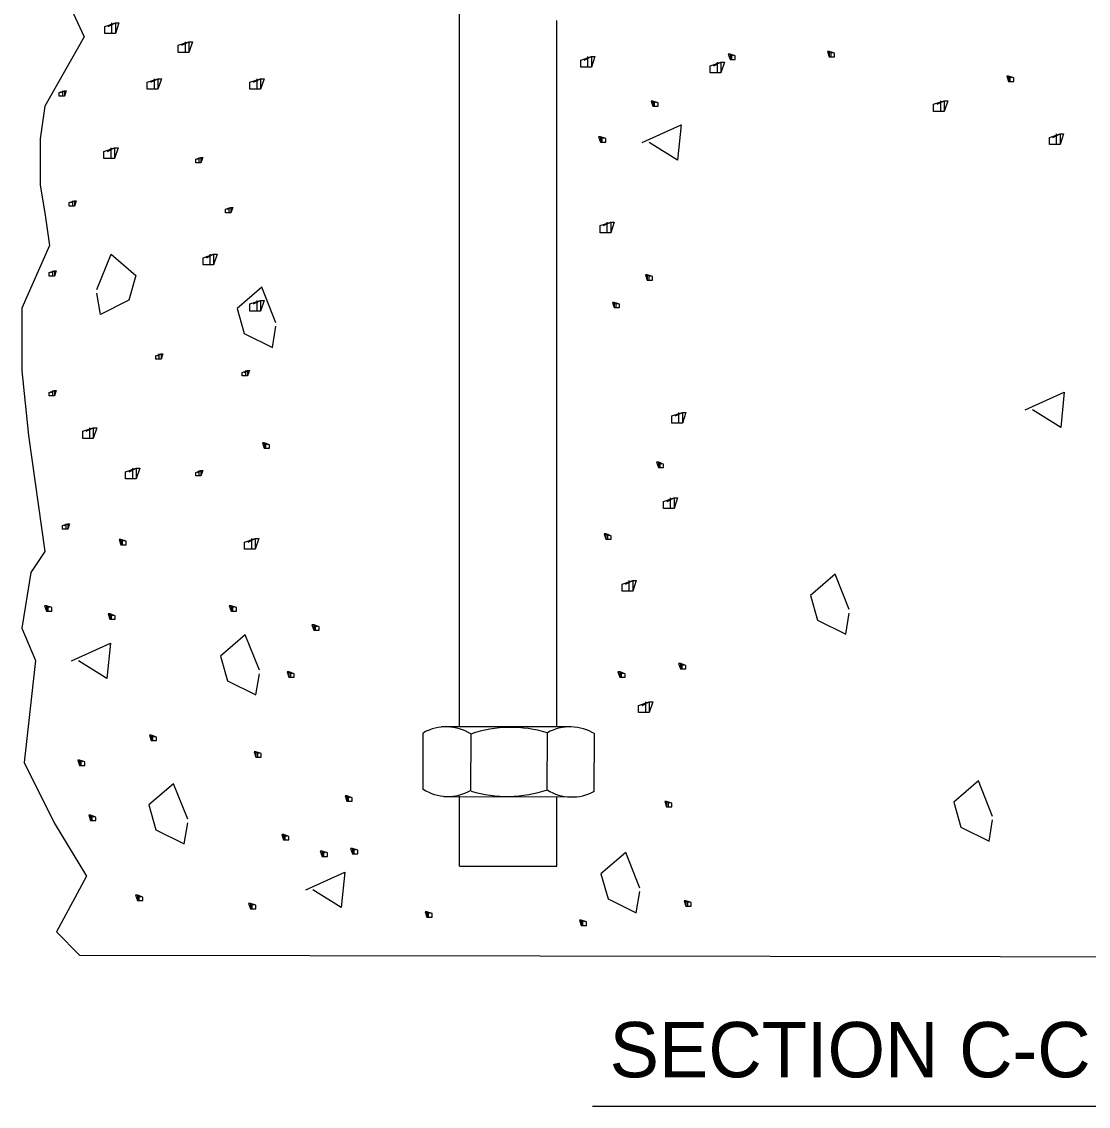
# Model space of a CAD drawing. Extents: x 2133490 to 2172050, y 2138301 to 2145980.
# Drawn here: x 2143176.1 to 2143407.4, y 2142012.7 to 2142247.8 of the extents above; entities that cross this region are included whole.
import ezdxf

# ---------------------------------------------------------------- set-up
doc = ezdxf.new("R2010")
doc.units = 0
doc.layers.add('Level 40', color=7, linetype='Continuous')
doc.layers.add('ROW_PR_Notes', color=7, linetype='Continuous')

msp = doc.modelspace()

# ---------------------------------------------------------------- linework, layer by layer
at = {"layer": 'Level 40'}
for p, q in [((2143271.07, 2142094.96), (2143271.07, 2142315.48)), ((2143292.17, 2142094.96), (2143292.17, 2142248.08)), ((2143295.2, 2142094.96), (2143267.18, 2142094.96)), ((2143263.13, 2142093.62), (2143263.09, 2142081.38)), ((2143273.52, 2142081.09), (2143273.57, 2142093.39)), ((2143290.06, 2142081.28), (2143290.12, 2142093.67)), ((2143300.27, 2142080.99), (2143300.33, 2142093.37)), ((2143267.64, 2142079.85), (2143295.77, 2142079.78)), ((2143271.07, 2142064.74), (2143271.07, 2142079.88)), ((2143292.17, 2142064.74), (2143292.17, 2142079.69)), ((2143271.07, 2142064.74), (2143292.17, 2142064.74)), ((2143271.07, 2142064.74), (2143292.17, 2142064.74))]:
    msp.add_line(p, q, dxfattribs=at)
at = {"layer": 'ROW_PR_Notes'}
msp.add_line((2143299.91, 2142012.67), (2143424.07, 2142012.67), dxfattribs=at)
for points in [[(2143183.17, 2142258.64), (2143189.7, 2142244.56), (2143181.16, 2142229.47), (2143180.15, 2142222.43), (2143180.15, 2142212.37), (2143181.16, 2142206.34), (2143182.16, 2142199.3), (2143176.13, 2142185.73), (2143176.13, 2142172.15), (2143177.64, 2142158.07), (2143181.16, 2142132.92), (2143178.14, 2142128.4), (2143176.13, 2142116.33), (2143179.15, 2142109.29), (2143176.64, 2142087.17), (2143183.17, 2142074.09), (2143190.21, 2142062.53), (2143183.67, 2142050.46), (2143188.7, 2142045.43)], [(2143188.7, 2142045.43), (2143538.06, 2142044.93), (2143538.56, 2142051.47), (2143537.56, 2142058.5), (2143537.56, 2142065.04), (2143541.58, 2142073.09), (2143539.56, 2142083.14), (2143537.56, 2142094.71), (2143535.54, 2142105.78), (2143539.06, 2142117.84), (2143537.56, 2142129.91), (2143533.03, 2142143.49), (2143527.5, 2142155.05), (2143521.97, 2142166.62), (2143528, 2142193.27), (2143528, 2142209.86), (2143533.03, 2142227.97), (2143536.55, 2142256.12)], [(2143194.91, 2142246.79), (2143196.45, 2142247.56), (2143196.45, 2142245.25), (2143195.68, 2142245.25), (2143194.15, 2142245.25), (2143194.15, 2142245.25), (2143194.15, 2142246.79), (2143196.45, 2142247.56), (2143197.22, 2142247.56), (2143196.45, 2142245.25), (2143195.68, 2142245.25), (2143195.68, 2142247.56)], [(2143210.85, 2142242.7), (2143212.38, 2142243.46), (2143212.38, 2142241.16), (2143211.62, 2142241.16), (2143210.08, 2142241.16), (2143210.08, 2142241.16), (2143210.08, 2142242.7), (2143212.38, 2142243.46), (2143213.15, 2142243.46), (2143212.38, 2142241.16), (2143211.62, 2142241.16), (2143211.62, 2142243.46)], [(2143298.13, 2142239.48), (2143299.67, 2142240.24), (2143299.67, 2142237.94), (2143298.9, 2142237.94), (2143297.36, 2142237.94), (2143297.36, 2142237.94), (2143297.36, 2142239.48), (2143299.67, 2142240.24), (2143300.43, 2142240.24), (2143299.67, 2142237.94), (2143298.9, 2142237.94), (2143298.9, 2142240.24)], [(2143330.49, 2142240.4), (2143329.72, 2142240.79), (2143329.72, 2142239.63), (2143330.11, 2142239.63), (2143330.87, 2142239.63), (2143330.87, 2142239.63), (2143330.87, 2142240.4), (2143329.72, 2142240.79), (2143329.34, 2142240.79), (2143329.72, 2142239.63), (2143330.11, 2142239.63), (2143330.11, 2142240.79)], [(2143352.01, 2142241), (2143351.24, 2142241.38), (2143351.24, 2142240.23), (2143351.63, 2142240.23), (2143352.39, 2142240.23), (2143352.39, 2142240.23), (2143352.39, 2142241), (2143351.24, 2142241.38), (2143350.86, 2142241.38), (2143351.24, 2142240.23), (2143351.63, 2142240.23), (2143351.63, 2142241.38)], [(2143326.22, 2142238.28), (2143327.76, 2142239.05), (2143327.76, 2142236.74), (2143326.99, 2142236.74), (2143325.45, 2142236.74), (2143325.45, 2142236.74), (2143325.45, 2142238.28), (2143327.76, 2142239.05), (2143328.52, 2142239.05), (2143327.76, 2142236.74), (2143326.99, 2142236.74), (2143326.99, 2142239.05)], [(2143204.13, 2142234.69), (2143205.66, 2142235.46), (2143205.66, 2142233.16), (2143204.9, 2142233.16), (2143203.36, 2142233.16), (2143203.36, 2142233.16), (2143203.36, 2142234.69), (2143205.66, 2142235.46), (2143206.43, 2142235.46), (2143205.66, 2142233.16), (2143204.9, 2142233.16), (2143204.9, 2142235.46)], [(2143226.4, 2142234.69), (2143227.94, 2142235.46), (2143227.94, 2142233.16), (2143227.17, 2142233.16), (2143225.63, 2142233.16), (2143225.63, 2142233.16), (2143225.63, 2142234.69), (2143227.94, 2142235.46), (2143228.7, 2142235.46), (2143227.94, 2142233.16), (2143227.17, 2142233.16), (2143227.17, 2142235.46)], [(2143390.86, 2142235.62), (2143390.09, 2142236), (2143390.09, 2142234.85), (2143390.48, 2142234.85), (2143391.24, 2142234.85), (2143391.24, 2142234.85), (2143391.24, 2142235.62), (2143390.09, 2142236), (2143389.71, 2142236), (2143390.09, 2142234.85), (2143390.48, 2142234.85), (2143390.48, 2142236)], [(2143184.65, 2142232.44), (2143185.42, 2142232.83), (2143185.42, 2142231.67), (2143185.03, 2142231.67), (2143184.26, 2142231.67), (2143184.26, 2142231.67), (2143184.26, 2142232.44), (2143185.42, 2142232.83), (2143185.8, 2142232.83), (2143185.42, 2142231.67), (2143185.03, 2142231.67), (2143185.03, 2142232.83)], [(2143313.75, 2142230.23), (2143312.99, 2142230.62), (2143312.99, 2142229.47), (2143313.37, 2142229.47), (2143314.14, 2142229.47), (2143314.14, 2142229.47), (2143314.14, 2142230.23), (2143312.99, 2142230.62), (2143312.6, 2142230.62), (2143312.99, 2142229.47), (2143313.37, 2142229.47), (2143313.37, 2142230.62)], [(2143374.63, 2142229.91), (2143376.17, 2142230.68), (2143376.17, 2142228.37), (2143375.4, 2142228.37), (2143373.87, 2142228.37), (2143373.87, 2142228.37), (2143373.87, 2142229.91), (2143376.17, 2142230.68), (2143376.94, 2142230.68), (2143376.17, 2142228.37), (2143375.4, 2142228.37), (2143375.4, 2142230.68)], [(2143310.67, 2142221.64), (2143319.11, 2142225.48), (2143318.34, 2142217.8), (2143312.2, 2142221.64)], [(2143302.4, 2142222.46), (2143301.63, 2142222.85), (2143301.63, 2142221.7), (2143302.01, 2142221.7), (2143302.78, 2142221.7), (2143302.78, 2142221.7), (2143302.78, 2142222.46), (2143301.63, 2142222.85), (2143301.24, 2142222.85), (2143301.63, 2142221.7), (2143302.01, 2142221.7), (2143302.01, 2142222.85)], [(2143399.74, 2142222.73), (2143401.28, 2142223.5), (2143401.28, 2142221.19), (2143400.51, 2142221.19), (2143398.97, 2142221.19), (2143398.97, 2142221.19), (2143398.97, 2142222.73), (2143401.28, 2142223.5), (2143402.04, 2142223.5), (2143401.28, 2142221.19), (2143400.51, 2142221.19), (2143400.51, 2142223.5)], [(2143194.73, 2142219.67), (2143196.27, 2142220.44), (2143196.27, 2142218.13), (2143195.5, 2142218.13), (2143193.96, 2142218.13), (2143193.96, 2142218.13), (2143193.96, 2142219.67), (2143196.27, 2142220.44), (2143197.03, 2142220.44), (2143196.27, 2142218.13), (2143195.5, 2142218.13), (2143195.5, 2142220.44)], [(2143214.25, 2142218), (2143215.01, 2142218.38), (2143215.01, 2142217.23), (2143214.63, 2142217.23), (2143213.86, 2142217.23), (2143213.86, 2142217.23), (2143213.86, 2142218), (2143215.01, 2142218.38), (2143215.4, 2142218.38), (2143215.01, 2142217.23), (2143214.63, 2142217.23), (2143214.63, 2142218.38)], [(2143186.81, 2142208.61), (2143187.58, 2142208.99), (2143187.58, 2142207.84), (2143187.2, 2142207.84), (2143186.43, 2142207.84), (2143186.43, 2142207.84), (2143186.43, 2142208.61), (2143187.58, 2142208.99), (2143187.97, 2142208.99), (2143187.58, 2142207.84), (2143187.2, 2142207.84), (2143187.2, 2142208.99)], [(2143220.75, 2142207.16), (2143221.51, 2142207.55), (2143221.51, 2142206.4), (2143221.13, 2142206.4), (2143220.36, 2142206.4), (2143220.36, 2142206.4), (2143220.36, 2142207.16), (2143221.51, 2142207.55), (2143221.9, 2142207.55), (2143221.51, 2142206.4), (2143221.13, 2142206.4), (2143221.13, 2142207.55)], [(2143302.31, 2142203.6), (2143303.85, 2142204.36), (2143303.85, 2142202.06), (2143303.08, 2142202.06), (2143301.54, 2142202.06), (2143301.54, 2142202.06), (2143301.54, 2142203.6), (2143303.85, 2142204.36), (2143304.62, 2142204.36), (2143303.85, 2142202.06), (2143303.08, 2142202.06), (2143303.08, 2142204.36)], [(2143192.43, 2142189.73), (2143195.5, 2142197.4), (2143200.87, 2142192.8), (2143199.33, 2142187.43), (2143193.2, 2142184.36), (2143192.43, 2142188.96)], [(2143216.22, 2142196.64), (2143217.75, 2142197.4), (2143217.75, 2142195.1), (2143216.99, 2142195.1), (2143215.45, 2142195.1), (2143215.45, 2142195.1), (2143215.45, 2142196.64), (2143217.75, 2142197.4), (2143218.52, 2142197.4), (2143217.75, 2142195.1), (2143216.99, 2142195.1), (2143216.99, 2142197.4)], [(2143182.48, 2142193.44), (2143183.25, 2142193.83), (2143183.25, 2142192.68), (2143182.86, 2142192.68), (2143182.1, 2142192.68), (2143182.1, 2142192.68), (2143182.1, 2142193.44), (2143183.25, 2142193.83), (2143183.63, 2142193.83), (2143183.25, 2142192.68), (2143182.86, 2142192.68), (2143182.86, 2142193.83)], [(2143312.56, 2142192.57), (2143311.79, 2142192.95), (2143311.79, 2142191.8), (2143312.17, 2142191.8), (2143312.94, 2142191.8), (2143312.94, 2142191.8), (2143312.94, 2142192.57), (2143311.79, 2142192.95), (2143311.4, 2142192.95), (2143311.79, 2142191.8), (2143312.17, 2142191.8), (2143312.17, 2142192.95)], [(2143231.27, 2142182.55), (2143228.2, 2142190.23), (2143222.82, 2142185.62), (2143224.36, 2142180.25), (2143230.5, 2142177.18), (2143231.27, 2142181.79)], [(2143226.4, 2142186.61), (2143227.94, 2142187.37), (2143227.94, 2142185.07), (2143227.17, 2142185.07), (2143225.63, 2142185.07), (2143225.63, 2142185.07), (2143225.63, 2142186.61), (2143227.94, 2142187.37), (2143228.7, 2142187.37), (2143227.94, 2142185.07), (2143227.17, 2142185.07), (2143227.17, 2142187.37)], [(2143305.38, 2142186.59), (2143304.62, 2142186.97), (2143304.62, 2142185.82), (2143305, 2142185.82), (2143305.77, 2142185.82), (2143305.77, 2142185.82), (2143305.77, 2142186.59), (2143304.62, 2142186.97), (2143304.23, 2142186.97), (2143304.62, 2142185.82), (2143305, 2142185.82), (2143305, 2142186.97)], [(2143205.58, 2142175.39), (2143206.35, 2142175.78), (2143206.35, 2142174.62), (2143205.96, 2142174.62), (2143205.2, 2142174.62), (2143205.2, 2142174.62), (2143205.2, 2142175.39), (2143206.35, 2142175.78), (2143206.73, 2142175.78), (2143206.35, 2142174.62), (2143205.96, 2142174.62), (2143205.96, 2142175.78)], [(2143224.36, 2142171.78), (2143225.12, 2142172.16), (2143225.12, 2142171.01), (2143224.74, 2142171.01), (2143223.97, 2142171.01), (2143223.97, 2142171.01), (2143223.97, 2142171.78), (2143225.12, 2142172.16), (2143225.51, 2142172.16), (2143225.12, 2142171.01), (2143224.74, 2142171.01), (2143224.74, 2142172.16)], [(2143182.48, 2142167.44), (2143183.25, 2142167.83), (2143183.25, 2142166.68), (2143182.86, 2142166.68), (2143182.1, 2142166.68), (2143182.1, 2142166.68), (2143182.1, 2142167.44), (2143183.25, 2142167.83), (2143183.63, 2142167.83), (2143183.25, 2142166.68), (2143182.86, 2142166.68), (2143182.86, 2142167.83)], [(2143393.75, 2142163.64), (2143402.19, 2142167.48), (2143401.42, 2142159.8), (2143395.28, 2142163.64)], [(2143317.85, 2142162.35), (2143319.39, 2142163.11), (2143319.39, 2142160.81), (2143318.62, 2142160.81), (2143317.09, 2142160.81), (2143317.09, 2142160.81), (2143317.09, 2142162.35), (2143319.39, 2142163.11), (2143320.16, 2142163.11), (2143319.39, 2142160.81), (2143318.62, 2142160.81), (2143318.62, 2142163.11)], [(2143190.13, 2142159.02), (2143191.66, 2142159.79), (2143191.66, 2142157.48), (2143190.9, 2142157.48), (2143189.36, 2142157.48), (2143189.36, 2142157.48), (2143189.36, 2142159.02), (2143191.66, 2142159.79), (2143192.43, 2142159.79), (2143191.66, 2142157.48), (2143190.9, 2142157.48), (2143190.9, 2142159.79)], [(2143229.47, 2142156.09), (2143228.7, 2142156.48), (2143228.7, 2142155.33), (2143229.09, 2142155.33), (2143229.86, 2142155.33), (2143229.86, 2142155.33), (2143229.86, 2142156.09), (2143228.7, 2142156.48), (2143228.32, 2142156.48), (2143228.7, 2142155.33), (2143229.09, 2142155.33), (2143229.09, 2142156.48)], [(2143199.44, 2142150.25), (2143200.97, 2142151.02), (2143200.97, 2142148.71), (2143200.21, 2142148.71), (2143198.67, 2142148.71), (2143198.67, 2142148.71), (2143198.67, 2142150.25), (2143200.97, 2142151.02), (2143201.74, 2142151.02), (2143200.97, 2142148.71), (2143200.21, 2142148.71), (2143200.21, 2142151.02)], [(2143314.95, 2142151.91), (2143314.18, 2142152.29), (2143314.18, 2142151.14), (2143314.57, 2142151.14), (2143315.33, 2142151.14), (2143315.33, 2142151.14), (2143315.33, 2142151.91), (2143314.18, 2142152.29), (2143313.8, 2142152.29), (2143314.18, 2142151.14), (2143314.57, 2142151.14), (2143314.57, 2142152.29)], [(2143214.25, 2142150.11), (2143215.01, 2142150.5), (2143215.01, 2142149.35), (2143214.63, 2142149.35), (2143213.86, 2142149.35), (2143213.86, 2142149.35), (2143213.86, 2142150.11), (2143215.01, 2142150.5), (2143215.4, 2142150.5), (2143215.01, 2142149.35), (2143214.63, 2142149.35), (2143214.63, 2142150.5)], [(2143316.06, 2142143.81), (2143317.6, 2142144.58), (2143317.6, 2142142.27), (2143316.83, 2142142.27), (2143315.29, 2142142.27), (2143315.29, 2142142.27), (2143315.29, 2142143.81), (2143317.6, 2142144.58), (2143318.36, 2142144.58), (2143317.6, 2142142.27), (2143316.83, 2142142.27), (2143316.83, 2142144.58)], [(2143185.37, 2142138.56), (2143186.14, 2142138.94), (2143186.14, 2142137.79), (2143185.75, 2142137.79), (2143184.98, 2142137.79), (2143184.98, 2142137.79), (2143184.98, 2142138.56), (2143186.14, 2142138.94), (2143186.52, 2142138.94), (2143186.14, 2142137.79), (2143185.75, 2142137.79), (2143185.75, 2142138.94)], [(2143303.59, 2142136.36), (2143302.82, 2142136.75), (2143302.82, 2142135.6), (2143303.21, 2142135.6), (2143303.97, 2142135.6), (2143303.97, 2142135.6), (2143303.97, 2142136.36), (2143302.82, 2142136.75), (2143302.44, 2142136.75), (2143302.82, 2142135.6), (2143303.21, 2142135.6), (2143303.21, 2142136.75)], [(2143198.39, 2142135.17), (2143197.63, 2142135.55), (2143197.63, 2142134.4), (2143198.01, 2142134.4), (2143198.78, 2142134.4), (2143198.78, 2142134.4), (2143198.78, 2142135.17), (2143197.63, 2142135.55), (2143197.24, 2142135.55), (2143197.63, 2142134.4), (2143198.01, 2142134.4), (2143198.01, 2142135.55)], [(2143225.23, 2142135.01), (2143226.77, 2142135.77), (2143226.77, 2142133.47), (2143226, 2142133.47), (2143224.46, 2142133.47), (2143224.46, 2142133.47), (2143224.46, 2142135.01), (2143226.77, 2142135.77), (2143227.53, 2142135.77), (2143226.77, 2142133.47), (2143226, 2142133.47), (2143226, 2142135.77)], [(2143355.59, 2142120.37), (2143352.52, 2142128.05), (2143347.15, 2142123.44), (2143348.69, 2142118.07), (2143354.83, 2142115), (2143355.59, 2142119.6)], [(2143307.09, 2142125.87), (2143308.63, 2142126.64), (2143308.63, 2142124.33), (2143307.86, 2142124.33), (2143306.33, 2142124.33), (2143306.33, 2142124.33), (2143306.33, 2142125.87), (2143308.63, 2142126.64), (2143309.4, 2142126.64), (2143308.63, 2142124.33), (2143307.86, 2142124.33), (2143307.86, 2142126.64)], [(2143182.25, 2142120.81), (2143181.49, 2142121.2), (2143181.49, 2142120.05), (2143181.87, 2142120.05), (2143182.64, 2142120.05), (2143182.64, 2142120.05), (2143182.64, 2142120.81), (2143181.49, 2142121.2), (2143181.1, 2142121.2), (2143181.49, 2142120.05), (2143181.87, 2142120.05), (2143181.87, 2142121.2)], [(2143222.3, 2142120.81), (2143221.53, 2142121.2), (2143221.53, 2142120.05), (2143221.92, 2142120.05), (2143222.68, 2142120.05), (2143222.68, 2142120.05), (2143222.68, 2142120.81), (2143221.53, 2142121.2), (2143221.15, 2142121.2), (2143221.53, 2142120.05), (2143221.92, 2142120.05), (2143221.92, 2142121.2)], [(2143196, 2142119.02), (2143195.23, 2142119.41), (2143195.23, 2142118.25), (2143195.62, 2142118.25), (2143196.39, 2142118.25), (2143196.39, 2142118.25), (2143196.39, 2142119.02), (2143195.23, 2142119.41), (2143194.85, 2142119.41), (2143195.23, 2142118.25), (2143195.62, 2142118.25), (2143195.62, 2142119.41)], [(2143240.23, 2142116.63), (2143239.46, 2142117.02), (2143239.46, 2142115.86), (2143239.85, 2142115.86), (2143240.62, 2142115.86), (2143240.62, 2142115.86), (2143240.62, 2142116.63), (2143239.46, 2142117.02), (2143239.08, 2142117.02), (2143239.46, 2142115.86), (2143239.85, 2142115.86), (2143239.85, 2142117.02)], [(2143186.94, 2142109.23), (2143195.38, 2142113.07), (2143194.61, 2142105.39), (2143188.47, 2142109.23)], [(2143227.68, 2142107.22), (2143224.61, 2142114.89), (2143219.24, 2142110.29), (2143220.78, 2142104.91), (2143226.92, 2142101.84), (2143227.68, 2142106.45)], [(2143319.73, 2142108.26), (2143318.96, 2142108.64), (2143318.96, 2142107.49), (2143319.35, 2142107.49), (2143320.11, 2142107.49), (2143320.11, 2142107.49), (2143320.11, 2142108.26), (2143318.96, 2142108.64), (2143318.58, 2142108.64), (2143318.96, 2142107.49), (2143319.35, 2142107.49), (2143319.35, 2142108.64)], [(2143234.85, 2142106.46), (2143234.08, 2142106.85), (2143234.08, 2142105.7), (2143234.47, 2142105.7), (2143235.24, 2142105.7), (2143235.24, 2142105.7), (2143235.24, 2142106.46), (2143234.08, 2142106.85), (2143233.7, 2142106.85), (2143234.08, 2142105.7), (2143234.47, 2142105.7), (2143234.47, 2142106.85)], [(2143306.58, 2142106.46), (2143305.81, 2142106.85), (2143305.81, 2142105.7), (2143306.2, 2142105.7), (2143306.96, 2142105.7), (2143306.96, 2142105.7), (2143306.96, 2142106.46), (2143305.81, 2142106.85), (2143305.43, 2142106.85), (2143305.81, 2142105.7), (2143306.2, 2142105.7), (2143306.2, 2142106.85)], [(2143310.68, 2142099.56), (2143312.22, 2142100.33), (2143312.22, 2142098.03), (2143311.45, 2142098.03), (2143309.91, 2142098.03), (2143309.91, 2142098.03), (2143309.91, 2142099.56), (2143312.22, 2142100.33), (2143312.99, 2142100.33), (2143312.22, 2142098.03), (2143311.45, 2142098.03), (2143311.45, 2142100.33)], [(2143204.97, 2142092.72), (2143204.2, 2142093.1), (2143204.2, 2142091.95), (2143204.58, 2142091.95), (2143205.35, 2142091.95), (2143205.35, 2142091.95), (2143205.35, 2142092.72), (2143204.2, 2142093.1), (2143203.81, 2142093.1), (2143204.2, 2142091.95), (2143204.58, 2142091.95), (2143204.58, 2142093.1)], [(2143189.43, 2142087.33), (2143188.66, 2142087.72), (2143188.66, 2142086.56), (2143189.05, 2142086.56), (2143189.81, 2142086.56), (2143189.81, 2142086.56), (2143189.81, 2142087.33), (2143188.66, 2142087.72), (2143188.28, 2142087.72), (2143188.66, 2142086.56), (2143189.05, 2142086.56), (2143189.05, 2142087.72)], [(2143227.68, 2142089.13), (2143226.91, 2142089.51), (2143226.91, 2142088.36), (2143227.3, 2142088.36), (2143228.06, 2142088.36), (2143228.06, 2142088.36), (2143228.06, 2142089.13), (2143226.91, 2142089.51), (2143226.53, 2142089.51), (2143226.91, 2142088.36), (2143227.3, 2142088.36), (2143227.3, 2142089.51)], [(2143212.14, 2142074.93), (2143209.07, 2142082.6), (2143203.7, 2142078), (2143205.24, 2142072.63), (2143211.38, 2142069.56), (2143212.14, 2142074.16)], [(2143386.67, 2142075.53), (2143383.6, 2142083.2), (2143378.23, 2142078.6), (2143379.77, 2142073.22), (2143385.91, 2142070.15), (2143386.67, 2142074.76)], [(2143247.41, 2142079.56), (2143246.64, 2142079.95), (2143246.64, 2142078.79), (2143247.02, 2142078.79), (2143247.79, 2142078.79), (2143247.79, 2142078.79), (2143247.79, 2142079.56), (2143246.64, 2142079.95), (2143246.25, 2142079.95), (2143246.64, 2142078.79), (2143247.02, 2142078.79), (2143247.02, 2142079.95)], [(2143316.74, 2142078.36), (2143315.97, 2142078.75), (2143315.97, 2142077.6), (2143316.36, 2142077.6), (2143317.12, 2142077.6), (2143317.12, 2142077.6), (2143317.12, 2142078.36), (2143315.97, 2142078.75), (2143315.59, 2142078.75), (2143315.97, 2142077.6), (2143316.36, 2142077.6), (2143316.36, 2142078.75)], [(2143191.82, 2142075.37), (2143191.05, 2142075.76), (2143191.05, 2142074.61), (2143191.44, 2142074.61), (2143192.2, 2142074.61), (2143192.2, 2142074.61), (2143192.2, 2142075.37), (2143191.05, 2142075.76), (2143190.67, 2142075.76), (2143191.05, 2142074.61), (2143191.44, 2142074.61), (2143191.44, 2142075.76)], [(2143233.66, 2142071.19), (2143232.89, 2142071.57), (2143232.89, 2142070.42), (2143233.28, 2142070.42), (2143234.04, 2142070.42), (2143234.04, 2142070.42), (2143234.04, 2142071.19), (2143232.89, 2142071.57), (2143232.51, 2142071.57), (2143232.89, 2142070.42), (2143233.28, 2142070.42), (2143233.28, 2142071.57)], [(2143248.6, 2142068.2), (2143247.83, 2142068.59), (2143247.83, 2142067.43), (2143248.22, 2142067.43), (2143248.99, 2142067.43), (2143248.99, 2142067.43), (2143248.99, 2142068.2), (2143247.83, 2142068.59), (2143247.45, 2142068.59), (2143247.83, 2142067.43), (2143248.22, 2142067.43), (2143248.22, 2142068.59)], [(2143242.02, 2142067.6), (2143241.26, 2142067.99), (2143241.26, 2142066.83), (2143241.64, 2142066.83), (2143242.41, 2142066.83), (2143242.41, 2142066.83), (2143242.41, 2142067.6), (2143241.26, 2142067.99), (2143240.87, 2142067.99), (2143241.26, 2142066.83), (2143241.64, 2142066.83), (2143241.64, 2142067.99)], [(2143310.17, 2142059.98), (2143307.1, 2142067.66), (2143301.73, 2142063.05), (2143303.27, 2142057.68), (2143309.4, 2142054.61), (2143310.17, 2142059.21)], [(2143237.75, 2142059.61), (2143246.19, 2142063.44), (2143245.42, 2142055.77), (2143239.28, 2142059.61)], [(2143201.98, 2142058.03), (2143201.21, 2142058.42), (2143201.21, 2142057.27), (2143201.6, 2142057.27), (2143202.37, 2142057.27), (2143202.37, 2142057.27), (2143202.37, 2142058.03), (2143201.21, 2142058.42), (2143200.83, 2142058.42), (2143201.21, 2142057.27), (2143201.6, 2142057.27), (2143201.6, 2142058.42)], [(2143226.48, 2142056.24), (2143225.72, 2142056.63), (2143225.72, 2142055.47), (2143226.1, 2142055.47), (2143226.87, 2142055.47), (2143226.87, 2142055.47), (2143226.87, 2142056.24), (2143225.72, 2142056.63), (2143225.33, 2142056.63), (2143225.72, 2142055.47), (2143226.1, 2142055.47), (2143226.1, 2142056.63)], [(2143320.92, 2142056.84), (2143320.16, 2142057.22), (2143320.16, 2142056.07), (2143320.54, 2142056.07), (2143321.31, 2142056.07), (2143321.31, 2142056.07), (2143321.31, 2142056.84), (2143320.16, 2142057.22), (2143319.77, 2142057.22), (2143320.16, 2142056.07), (2143320.54, 2142056.07), (2143320.54, 2142057.22)], [(2143264.74, 2142054.45), (2143263.97, 2142054.83), (2143263.97, 2142053.68), (2143264.36, 2142053.68), (2143265.12, 2142053.68), (2143265.12, 2142053.68), (2143265.12, 2142054.45), (2143263.97, 2142054.83), (2143263.59, 2142054.83), (2143263.97, 2142053.68), (2143264.36, 2142053.68), (2143264.36, 2142054.83)], [(2143298.21, 2142052.65), (2143297.44, 2142053.04), (2143297.44, 2142051.89), (2143297.83, 2142051.89), (2143298.59, 2142051.89), (2143298.59, 2142051.89), (2143298.59, 2142052.65), (2143297.44, 2142053.04), (2143297.06, 2142053.04), (2143297.44, 2142051.89), (2143297.83, 2142051.89), (2143297.83, 2142053.04)]]:
    msp.add_lwpolyline(points, dxfattribs=at)
for centre, radius, start, end in [((2143268.14, 2142084.86), 10.08, 57.7524, 119.1491), ((2143282.26, 2142067.46), 27.35, 73.3008, 108.6287), ((2143295.02, 2142084.86), 10.08, 57.7524, 119.1491), ((2143268.56, 2142089.94), 10.08, 237.7524, 299.1491), ((2143281.43, 2142107.21), 27.35, 253.3008, 288.6287), ((2143295.45, 2142089.8), 10.08, 237.7524, 299.1491)]:
    msp.add_arc(centre, radius, start, end, dxfattribs=at)

# ---------------------------------------------------------------- texts
msp.add_text('SECTION C-C', height=12, dxfattribs=at).set_placement((2143303.61, 2142018.95))

doc.saveas('drawing.dxf')
